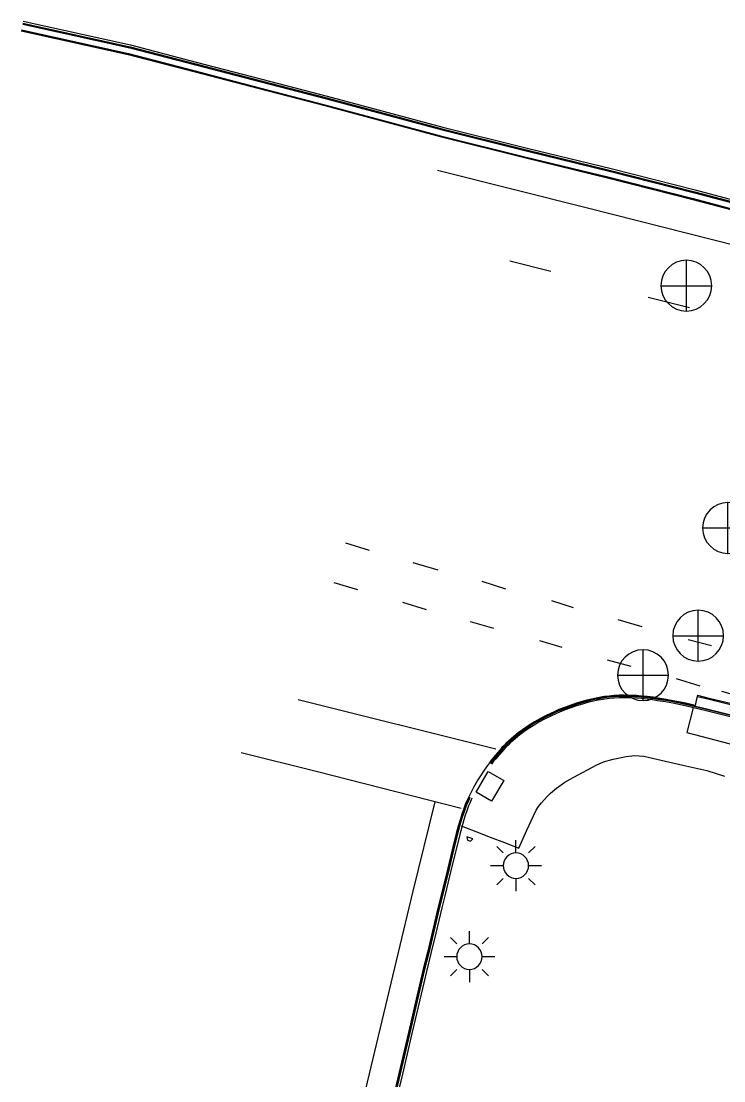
# Model space of a CAD drawing. Header units: metres. Extents: x 585772 to 587013, y 4140825 to 4141582.
# Drawn here: x 585774.3 to 585810.6, y 4140919.4 to 4140974.2 of the extents above; entities that cross this region are included whole.
import ezdxf

# ---------------------------------------------------------------- set-up
doc = ezdxf.new("R2010")
doc.units = ezdxf.units.M
doc.header["$MEASUREMENT"] = 0
for name, color, linetype, lineweight in [('BACK_OF_CURB', 5, 'Continuous', 30), ('BOTTOM_OF_CURB', 3, 'Continuous', 30), ('FOOT_PATH', 2, 'Continuous', 30), ('GUTTER', 30, 'Continuous', 30), ('LIGHT_POLE', 5, 'Continuous', 30), ('MANHOLE', 30, 'Continuous', 30), ('PAINT_STRIPE', 4, 'Continuous', 30), ('SIGN_BOARD', 2, 'Continuous', 30), ('TOP_OF_CURB', 1, 'Continuous', 30)]:
    doc.layers.add(name, color=color, linetype=linetype, lineweight=lineweight)
doc.layers.add('HARD_SURFACE', color=71, linetype='Continuous', lineweight=30, true_color=0xbcff40)
doc.layers.add('PAVED_ROAD', color=140, linetype='Continuous', lineweight=30, true_color=0x38a9ff)

# ---------------------------------------------------------------- blocks, each defined once
blk = doc.blocks.new('SYM205')
at = {"color": 0, "linetype": 'ByBlock', "lineweight": -2}
for p, q in [((0, 0.25), (0, 0.5)), ((-0.25, 0.25), (-0.375, 0.375)), ((0.25, 0.25), (0.375, 0.375)), ((0.25, 0), (0.5, 0)), ((-0.25, -0.25), (-0.375, -0.375)), ((0, -0.25), (0, -0.5)), ((0.25, -0.25), (0.375, -0.375))]:
    blk.add_line(p, q, dxfattribs=at)
at = {"color": 0, "linetype": 'ByBlock', "lineweight": -2, "flags": 128}
blk.add_lwpolyline([(-0.5, 0), (-0.25, 0, 1), (0.25, 0, 1), (-0.25, 0)], format="xyb", dxfattribs=at)
blk = doc.blocks.new('SYM205_1')
at = {"layer": 'LIGHT_POLE', "xscale": 26.246667, "yscale": 26.246667, "zscale": 26.246667}
blk.add_blockref('SYM205', (0, 0), dxfattribs=at)
blk = doc.blocks.new('SYM003')
at = {"layer": 'LIGHT_POLE', "xscale": 0.5, "yscale": 0.5, "zscale": 0.5}
blk.add_blockref('SYM205_1', (0, 0), dxfattribs=at)
blk = doc.blocks.new('SYM203')
at = {"color": 0, "linetype": 'ByBlock', "lineweight": -2}
blk.add_line((-0.5, 0), (0.5, 0), dxfattribs=at)
at = {"color": 0, "linetype": 'ByBlock', "lineweight": -2, "flags": 128}
blk.add_lwpolyline([(0, -0.5, 1), (0, 0.5, 1), (0, -0.5), (0, 0.5)], format="xyb", dxfattribs=at)
blk = doc.blocks.new('SYM203_1')
at = {"layer": 'MANHOLE', "xscale": 26.246667, "yscale": 26.246667, "zscale": 26.246667}
blk.add_blockref('SYM203', (0, 0), dxfattribs=at)
blk = doc.blocks.new('SYM004')
at = {"layer": 'MANHOLE', "xscale": 0.5, "yscale": 0.5, "zscale": 0.5}
blk.add_blockref('SYM203_1', (0, 0), dxfattribs=at)
blk = doc.blocks.new('SYM207')
at = {"layer": 'SIGN_BOARD'}
blk.add_3dface([(-1.322683, 1.213682), (-1.067804, -0.602562), (0.487143, -1.125157), (1.787212, 0.168493)], dxfattribs=at)
blk = doc.blocks.new('SYM008')
at = {"layer": 'SIGN_BOARD', "xscale": 0.5, "yscale": 0.5, "zscale": 0.5}
blk.add_blockref('SYM207', (0, 0), dxfattribs=at)

msp = doc.modelspace()

# ---------------------------------------------------------------- linework, layer by layer
at = {"layer": 'BACK_OF_CURB'}
for points in [[(585774.43651, 4140974.170475, -18.858), (585779.974421, 4140972.941306, -18.848033), (585783.360205, 4140972.060621, -18.84563), (585786.74337, 4140971.180617, -18.843924), (585790.127087, 4140970.30047, -18.846019), (585796.090238, 4140968.700972, -18.8559), (585800.438929, 4140967.613335, -18.861664), (585804.791853, 4140966.556409, -18.863748), (585809.123952, 4140965.455281, -18.862712), (585813.441486, 4140964.307142, -18.861123)], [(585811.20991, 4140938.173581, -18.352029), (585809.695569, 4140938.549961, -18.317172), (585808.604453, 4140938.808494, -18.314), (585807.964039, 4140938.941582, -18.316), (585807.595309, 4140939.010283, -18.315), (585807.180898, 4140939.0714, -18.314), (585806.924346, 4140939.11643, -18.314), (585806.63377, 4140939.154993, -18.312), (585806.343294, 4140939.180327, -18.307), (585806.091367, 4140939.198956, -18.305), (585805.763853, 4140939.210925, -18.3), (585805.460967, 4140939.221374, -18.294), (585805.215741, 4140939.217954, -18.288066), (585804.931145, 4140939.203124, -18.280253), (585804.690348, 4140939.179129, -18.278), (585804.450712, 4140939.151925, -18.279), (585804.367075, 4140939.138799, -18.278), (585804.119227, 4140939.089832, -18.278), (585803.94821, 4140939.056814, -18.277), (585803.798404, 4140939.025652, -18.277), (585803.567386, 4140938.97045, -18.281), (585803.304414, 4140938.896131, -18.283), (585802.985521, 4140938.796247, -18.282), (585802.412147, 4140938.593646, -18.275607), (585802.124868, 4140938.484937, -18.271899), (585801.961762, 4140938.414899, -18.266092), (585801.672977, 4140938.276669, -18.256), (585801.484704, 4140938.187628, -18.251), (585801.383286, 4140938.136687, -18.248), (585801.052613, 4140937.952898, -18.246), (585800.886185, 4140937.859385, -18.245), (585800.67021, 4140937.725707, -18.243), (585800.50397, 4140937.616246, -18.242), (585800.279302, 4140937.459759, -18.239), (585800.071953, 4140937.304178, -18.235), (585799.849822, 4140937.120726, -18.235), (585799.707059, 4140937.001331, -18.235965), (585799.577281, 4140936.887724, -18.234741), (585799.461736, 4140936.776574, -18.238), (585799.343531, 4140936.662158, -18.245), (585799.235806, 4140936.555842, -18.25), (585799.132933, 4140936.43381, -18.256), (585799.011443, 4140936.294258, -18.263), (585798.899283, 4140936.15811, -18.27), (585798.827934, 4140936.072551, -18.274), (585798.71548, 4140935.937842, -18.28), (585798.603281, 4140935.785954, -18.288)], [(585797.598047, 4140934.026942, -18.266905), (585797.484737, 4140933.772978, -18.244116), (585797.426199, 4140933.631529, -18.230341), (585797.371959, 4140933.492201, -18.218471), (585797.314456, 4140933.335841, -18.205742), (585797.250923, 4140933.150249, -18.187151), (585797.178026, 4140932.907648, -18.156847), (585797.067049, 4140932.542352, -18.135), (585796.9661, 4140932.158725, -18.13), (585796.7651, 4140931.317131, -18.119), (585796.527266, 4140930.368287, -18.102), (585796.194764, 4140928.986363, -18.079511), (585796.040422, 4140928.375681, -18.072232), (585795.726916, 4140927.056809, -18.064), (585795.478351, 4140926.010614, -18.059), (585795.250403, 4140925.087011, -18.05549), (585794.904681, 4140923.615226, -18.044604), (585794.498314, 4140921.884684, -18.029747), (585794.004157, 4140919.769409, -18.015201), (585793.65619, 4140918.307093, -18.005682)]]:
    msp.add_polyline3d(points, dxfattribs=at)
at = {"layer": 'BOTTOM_OF_CURB'}
for points in [[(585774.404008, 4140974.024039, -18.988), (585779.939278, 4140972.795456, -18.978033), (585783.322444, 4140971.915452, -18.97563), (585786.70561, 4140971.035448, -18.973924), (585790.088776, 4140970.155443, -18.976019), (585796.052607, 4140968.555763, -18.9859), (585800.403035, 4140967.467693, -18.991664), (585804.75568, 4140966.410834, -18.993748), (585809.0862, 4140965.310107, -18.992712), (585813.403585, 4140964.162007, -18.991123)], [(585798.522847, 4140935.84537, -18.317), (585798.63681, 4140935.999647, -18.322), (585798.75115, 4140936.136615, -18.325), (585798.82229, 4140936.221925, -18.328), (585798.935126, 4140936.358893, -18.331), (585799.056988, 4140936.498871, -18.335), (585799.162301, 4140936.623798, -18.338), (585799.273632, 4140936.733673, -18.339), (585799.392297, 4140936.848535, -18.341), (585799.509646, 4140936.96142, -18.343), (585799.64204, 4140937.077317, -18.346), (585799.785905, 4140937.197634, -18.349), (585800.010072, 4140937.382767, -18.351), (585800.220698, 4140937.540807, -18.356), (585800.447886, 4140937.699048, -18.36), (585800.616387, 4140937.809999, -18.361), (585800.835355, 4140937.945529, -18.366), (585801.003829, 4140938.040192, -18.367), (585801.336533, 4140938.225109, -18.371), (585801.440879, 4140938.277521, -18.373), (585801.630012, 4140938.366969, -18.377), (585801.920429, 4140938.50598, -18.382), (585802.087426, 4140938.577689, -18.383), (585802.377789, 4140938.687565, -18.387), (585802.953908, 4140938.891135, -18.396), (585803.275865, 4140938.99198, -18.399648), (585803.542157, 4140939.067237, -18.4), (585803.776596, 4140939.123257, -18.399), (585803.928548, 4140939.154865, -18.401), (585804.100057, 4140939.187978, -18.402), (585804.349625, 4140939.237285, -18.407), (585804.437314, 4140939.251046, -18.408), (585804.679749, 4140939.278569, -18.407748), (585804.923581, 4140939.302866, -18.409647), (585805.21244, 4140939.317917, -18.411), (585805.461995, 4140939.321398, -18.41045), (585805.767403, 4140939.310862, -18.413), (585806.096882, 4140939.298821, -18.415), (585806.351326, 4140939.280007, -18.417), (585806.644698, 4140939.254419, -18.419), (585806.939575, 4140939.215285, -18.421532), (585807.19684, 4140939.170131, -18.421), (585807.611768, 4140939.108938, -18.424), (585807.983373, 4140939.039701, -18.427), (585808.626159, 4140938.90612, -18.437), (585809.719158, 4140938.647141, -18.456), (585811.234256, 4140938.270573, -18.485745)], [(585797.448131, 4140934.093095, -18.294), (585797.340185, 4140933.847474, -18.293), (585797.274364, 4140933.693197, -18.292), (585797.218699, 4140933.550208, -18.292), (585797.160024, 4140933.390663, -18.291), (585797.094885, 4140933.20038, -18.29), (585797.021166, 4140932.955042, -18.289), (585796.909365, 4140932.587034, -18.285), (585796.807155, 4140932.198613, -18.28), (585796.605932, 4140931.356086, -18.269), (585796.368131, 4140930.407375, -18.252), (585796.035666, 4140929.025606, -18.229511), (585795.881269, 4140928.414706, -18.222232), (585795.567493, 4140927.094695, -18.214), (585795.31909, 4140926.049185, -18.209), (585795.091092, 4140925.12538, -18.20549), (585794.745158, 4140923.652691, -18.194604), (585794.338768, 4140921.922053, -18.179747), (585793.844666, 4140919.807015, -18.165201), (585793.496616, 4140918.344344, -18.155682)]]:
    msp.add_polyline3d(points, dxfattribs=at)
at = {"layer": 'FOOT_PATH'}
for points in [[(585809.025286, 4140938.70878, -18.315223), (585808.686996, 4140937.429783, -18.305286), (585810.852172, 4140936.866689, -18.328053), (585816.379588, 4140935.242917, -18.394279), (585818.274694, 4140934.662041, -18.417296), (585822.153612, 4140933.361121, -18.466511), (585829.080324, 4140931.259985, -18.559), (585833.310039, 4140929.879397, -18.608), (585842.184778, 4140927.109396, -18.68), (585848.012732, 4140925.209448, -18.655), (585852.391636, 4140923.797598, -18.622236), (585862.006147, 4140920.755942, -18.559463), (585870.221631, 4140918.147548, -18.507298), (585879.682543, 4140915.117615, -18.452666), (585889.889905, 4140911.862795, -18.392945), (585904.64993, 4140907.224992, -18.300933), (585912.53133, 4140904.876484, -18.202647)], [(585797.048437, 4140932.608566, -18.128), (585797.788587, 4140932.318181, -18.124), (585798.528738, 4140932.027797, -18.123435), (585799.268888, 4140931.737412, -18.123633), (585800.009039, 4140931.447028, -18.127903), (585800.437917, 4140932.381767, -18.140311), (585800.775489, 4140933.127485, -18.153), (585800.913733, 4140933.417923, -18.159), (585801.033546, 4140933.597718, -18.162), (585801.181007, 4140933.786733, -18.165), (585801.471321, 4140934.114052, -18.171), (585801.646431, 4140934.289236, -18.176), (585801.959786, 4140934.552013, -18.186), (585802.390361, 4140934.853112, -18.202), (585802.66685, 4140935.009856, -18.211), (585802.860393, 4140935.120499, -18.215593), (585804.017041, 4140935.73451, -18.240742), (585804.396062, 4140935.903933, -18.24758), (585804.879919, 4140936.049151, -18.252097), (585805.557318, 4140936.186303, -18.253), (585805.984725, 4140936.234709, -18.254), (585806.468582, 4140936.202438, -18.255), (585807.139765, 4140936.047303, -18.254561), (585807.810948, 4140935.892167, -18.258113), (585808.482132, 4140935.737032, -18.265478), (585809.714933, 4140935.468342, -18.279944), (585810.639464, 4140935.179575, -18.29401)]]:
    msp.add_polyline3d(points, dxfattribs=at)
at = {"layer": 'GUTTER'}
for points in [[(585774.337035, 4140973.722302, -18.953), (585779.866866, 4140972.494927, -18.963), (585783.244638, 4140971.616325, -18.966), (585786.627803, 4140970.736321, -18.969), (585790.009834, 4140969.856612, -18.972), (585795.975068, 4140968.256556, -18.979106), (585800.329073, 4140967.16759, -18.981), (585804.681143, 4140966.110871, -18.983), (585809.008412, 4140965.010971, -18.980876), (585813.32549, 4140963.862953, -18.974)], [(585809.238367, 4140939.284387, -18.448), (585809.83928, 4140939.142005, -18.453395), (585811.358232, 4140938.764479, -18.47387)]]:
    msp.add_polyline3d(points, dxfattribs=at)
at = {"layer": 'HARD_SURFACE'}
msp.add_3dface([(585799.241628, 4140934.941606, -18.253087), (585798.610092, 4140933.873112, -18.251691), (585797.808491, 4140934.3469, -18.251413), (585798.440027, 4140935.415395, -18.252809)], dxfattribs=at)
at = {"layer": 'PAINT_STRIPE', "extrusion": (-0.0044388556254601, 0.0011186605549176, 0.9999895225247609), "elevation": 2013.244188, "flags": 128}
msp.add_lwpolyline([(585793.69247, 4140962.12227), (585795.810767, 4140961.588431)], dxfattribs=at)
at = {"layer": 'PAINT_STRIPE', "extrusion": (-0.0004438901669206, 0.0001118672158757, 0.9999998952236172), "elevation": 184.425825, "flags": 128}
msp.add_lwpolyline([(585806.635938, 4140959.927423), (585808.754212, 4140959.393585)], dxfattribs=at)
at = {"layer": 'PAINT_STRIPE', "extrusion": (-0.0029959062746649, 0.0009161381621462, 0.9999950926061894), "elevation": 2020.208718, "flags": 128}
msp.add_lwpolyline([(585788.389575, 4140947.113012), (585789.610555, 4140946.739642)], dxfattribs=at)
at = {"layer": 'PAINT_STRIPE', "extrusion": (-0.0050688220382623, 0.0014483470883742, 0.9999861045703864), "elevation": 3009.757302, "flags": 128}
msp.add_lwpolyline([(585786.9318, 4140946.185935), (585788.208552, 4140945.821125)], dxfattribs=at)
at = {"layer": 'PAINT_STRIPE', "extrusion": (-0.0067406547360334, 0.0020612697712723, 0.9999751570617439), "elevation": 4568.495272, "flags": 128}
msp.add_lwpolyline([(585777.038385, 4140944.562084), (585778.259391, 4140944.188714)], dxfattribs=at)
at = {"layer": 'PAINT_STRIPE', "extrusion": (-0.0067192763570576, 0.0020862224898392, 0.9999752491941791), "elevation": 4684.337134, "flags": 128}
msp.add_lwpolyline([(585784.763757, 4140944.475027), (585785.985422, 4140944.09573)], dxfattribs=at)
at = {"layer": 'PAINT_STRIPE', "extrusion": (-0.0059917243393307, 0.0018322493501116, 0.9999803708582287), "elevation": 4058.85633, "flags": 128}
msp.add_lwpolyline([(585783.390151, 4140943.666183), (585784.611151, 4140943.292813)], dxfattribs=at)
at = {"layer": 'PAINT_STRIPE', "extrusion": (-0.0016069844498404, 0.0005321263865113, 0.999998567220217), "elevation": 1243.689512, "flags": 128}
msp.add_lwpolyline([(585800.90994, 4140944.175905), (585802.031526, 4140943.804511)], dxfattribs=at)
at = {"layer": 'PAINT_STRIPE', "extrusion": (-0.0038333406851728, 0.0011269664345261, 0.9999920176910649), "elevation": 2402.697665, "flags": 128}
msp.add_lwpolyline([(585793.137467, 4140943.086758), (585794.338047, 4140942.733802)], dxfattribs=at)
at = {"layer": 'PAINT_STRIPE', "extrusion": (0.0029987132849243, -0.0008736763504462, 0.9999951221922383), "elevation": -1879.625404, "flags": 128}
msp.add_lwpolyline([(585803.800546, 4140942.821463), (585802.571009, 4140943.179687)], dxfattribs=at)
at = {"layer": 'PAINT_STRIPE', "extrusion": (-0.0071449148711643, 0.0021705420103297, 0.9999721190807598), "elevation": 4784.161632, "flags": 128}
msp.add_lwpolyline([(585785.994936, 4140941.549102), (585787.148149, 4140941.198779)], dxfattribs=at)
at = {"layer": 'PAINT_STRIPE', "extrusion": (0.006942307323663, -0.0018420416334967, 0.9999742052931389), "elevation": -3579.369128, "flags": 128}
msp.add_lwpolyline([(585794.764015, 4140942.667364), (585795.975148, 4140942.346015)], dxfattribs=at)
at = {"layer": 'PAINT_STRIPE', "extrusion": (-0.0007671042613277, 0.0002052267497445, 0.999999684716467), "elevation": 382.021717, "flags": 128}
msp.add_lwpolyline([(585804.391832, 4140941.192201), (585805.608363, 4140940.866738)], dxfattribs=at)
at = {"layer": 'PAINT_STRIPE', "extrusion": (0.0022505497299792, -0.0006969093372709, 0.9999972246677931), "elevation": -1585.886486, "flags": 128}
msp.add_lwpolyline([(585806.703625, 4140940.115446), (585807.919995, 4140939.738784)], dxfattribs=at)
at = {"layer": 'PAINT_STRIPE', "extrusion": (-0.0097828558344327, 0.0024357501678733, 0.9999491801350918), "elevation": 4337.157437, "flags": 128}
msp.add_lwpolyline([(585770.611637, 4140938.289205), (585760.408815, 4140940.82939)], dxfattribs=at)
at = {"layer": 'PAINT_STRIPE', "extrusion": (0.0136121724221843, 0.0980233538653963, 0.9950910163693208), "elevation": 413863.952608, "flags": 128}
msp.add_lwpolyline([(-10657.314955, -4161621.252176), (-10649.624618, -4161622.124856), (-10645.660485, -4161622.545576)], dxfattribs=at)
at = {"layer": 'PAINT_STRIPE'}
for points in [[(585920.74505, 4140934.761086, -18.678), (585910.367423, 4140937.393328, -18.707705), (585903.135344, 4140939.239997, -18.72787), (585895.903266, 4140941.086667, -18.744463), (585888.671188, 4140942.933336, -18.756745), (585878.976543, 4140945.403165, -18.774598), (585871.867648, 4140947.214327, -18.791), (585864.758753, 4140949.025489, -18.812), (585857.649858, 4140950.836651, -18.829), (585850.417569, 4140952.642882, -18.846), (585843.185281, 4140954.449114, -18.858682), (585835.791795, 4140956.341494, -18.872), (585828.398309, 4140958.233875, -18.881383), (585819.048791, 4140960.594413, -18.888), (585811.307549, 4140962.550272, -18.895375), (585803.566308, 4140964.506132, -18.9065), (585795.825066, 4140966.461991, -18.915)], [(585913.859097, 4140910.626164, -18.378), (585901.970732, 4140913.929448, -18.384), (585893.197288, 4140916.384656, -18.455), (585884.423845, 4140918.839863, -18.516465), (585875.828337, 4140921.244601, -18.574683), (585867.232829, 4140923.649338, -18.629097), (585858.711294, 4140926.032321, -18.681451), (585850.189758, 4140928.415304, -18.738), (585841.668222, 4140930.798286, -18.793), (585833.146687, 4140933.181269, -18.736), (585824.625151, 4140935.564252, -18.648), (585817.558816, 4140937.553306, -18.550162), (585810.492481, 4140939.54236, -18.454)], [(585795.686585, 4140933.843428, -18.303), (585794.526976, 4140929.170216, -18.271438), (585792.100633, 4140918.994795, -18.206895), (585789.543896, 4140907.453089, -18.134705), (585787.530216, 4140897.824356, -18.078045), (585785.516537, 4140888.195622, -18.026035), (585784.6068, 4140883.611761, -18.005)]]:
    msp.add_polyline3d(points, dxfattribs=at)
at = {"layer": 'PAVED_ROAD'}
for points in [[(585774.326948, 4140973.676853, -18.962), (585779.855958, 4140972.449659, -18.976032), (585783.232918, 4140971.571269, -18.982), (585786.616084, 4140970.691265, -18.983), (585789.997944, 4140969.8116, -18.985), (585795.963388, 4140968.211487, -18.985131), (585800.317933, 4140967.122387, -18.983), (585804.669916, 4140966.065689, -18.977998), (585808.996695, 4140964.965914, -18.975001), (585813.313727, 4140963.817907, -18.967)], [(585811.370647, 4140938.813939, -18.467444), (585809.851309, 4140939.191561, -18.449), (585809.250125, 4140939.334008, -18.445), (585809.243686, 4140939.334883, -18.445), (585809.237247, 4140939.335758, -18.445), (585809.179926, 4140939.07816, -18.444), (585809.122605, 4140938.820561, -18.442), (585808.632933, 4140938.936585, -18.441), (585807.989407, 4140939.070321, -18.442), (585807.616905, 4140939.139724, -18.441), (585807.201814, 4140939.200942, -18.441), (585806.944327, 4140939.246135, -18.441), (585806.648108, 4140939.285447, -18.441), (585806.353832, 4140939.311113, -18.442), (585806.098603, 4140939.329986, -18.44), (585805.76851, 4140939.342049, -18.437), (585805.462315, 4140939.352612, -18.434), (585805.21141, 4140939.349113, -18.434), (585804.921221, 4140939.333992, -18.433), (585804.676442, 4140939.3096, -18.433), (585804.433133, 4140939.281979, -18.431), (585804.34418, 4140939.268019, -18.43), (585804.094075, 4140939.218606, -18.429), (585803.922412, 4140939.185463, -18.428), (585803.76979, 4140939.153716, -18.427), (585803.534283, 4140939.097441, -18.425), (585803.266956, 4140939.021891, -18.422), (585802.944042, 4140938.920747, -18.415), (585802.367067, 4140938.716874, -18.403), (585802.075741, 4140938.606634, -18.398), (585801.907531, 4140938.534403, -18.396), (585801.616604, 4140938.395149, -18.392), (585801.427202, 4140938.305573, -18.389), (585801.321943, 4140938.252703, -18.387), (585800.988606, 4140938.067433, -18.383), (585800.819493, 4140937.972412, -18.38), (585800.599591, 4140937.836304, -18.377), (585800.430384, 4140937.724888, -18.374), (585800.202409, 4140937.566099, -18.37), (585799.99076, 4140937.407292, -18.366), (585799.765959, 4140937.221634, -18.362), (585799.62175, 4140937.101029, -18.359), (585799.48854, 4140936.984419, -18.356), (585799.370628, 4140936.870991, -18.352), (585799.251819, 4140936.755991, -18.349), (585799.139363, 4140936.645005, -18.346), (585799.033288, 4140936.519175, -18.343), (585798.91131, 4140936.379063, -18.34), (585798.798264, 4140936.241839, -18.336), (585798.727189, 4140936.156608, -18.335), (585798.61226, 4140936.018935, -18.332), (585798.497746, 4140935.863912, -18.33), (585798.345489, 4140935.64963, -18.327), (585798.193233, 4140935.435348, -18.324), (585798.03008, 4140935.18489, -18.32), (585797.902964, 4140934.979008, -18.317), (585797.672483, 4140934.578022, -18.31), (585797.549918, 4140934.340124, -18.306), (585797.427354, 4140934.102226, -18.302), (585797.319359, 4140933.856493, -18.299), (585797.253348, 4140933.701768, -18.296), (585797.197473, 4140933.558242, -18.295), (585797.138636, 4140933.398256, -18.293), (585797.073275, 4140933.207323, -18.291), (585796.999442, 4140932.961606, -18.29), (585796.887527, 4140932.593222, -18.287), (585796.785142, 4140932.204137, -18.283), (585796.583888, 4140931.361481, -18.276), (585796.346092, 4140930.412788, -18.267), (585796.013632, 4140929.031041, -18.251), (585795.859228, 4140928.420111, -18.244), (585795.545414, 4140927.099943, -18.232756), (585795.297034, 4140926.054527, -18.227), (585795.069029, 4140925.130694, -18.222407), (585794.723065, 4140923.65788, -18.2118), (585794.316672, 4140921.927228, -18.195), (585793.822578, 4140919.812223, -18.177501), (585793.474516, 4140918.349503, -18.169555)]]:
    msp.add_polyline3d(points, dxfattribs=at)
at = {"layer": 'TOP_OF_CURB'}
for points in [[(585774.415331, 4140974.075056, -18.858), (585779.951522, 4140972.846268, -18.848033), (585783.335599, 4140971.966027, -18.84563), (585786.718765, 4140971.086023, -18.843924), (585790.102123, 4140970.205968, -18.846019), (585796.065717, 4140968.606352, -18.8559), (585800.41554, 4140967.518433, -18.861664), (585804.768282, 4140966.46155, -18.863748), (585809.099352, 4140965.360684, -18.862712), (585813.416789, 4140964.21257, -18.861123)], [(585811.226589, 4140938.240026, -18.352029), (585809.711729, 4140938.616535, -18.317172), (585808.619323, 4140938.875373, -18.314), (585807.977284, 4140939.008799, -18.316), (585807.606585, 4140939.077867, -18.315), (585807.191819, 4140939.139036, -18.314), (585806.934779, 4140939.184151, -18.314), (585806.641256, 4140939.223105, -18.312), (585806.348796, 4140939.248613, -18.307), (585806.095145, 4140939.267369, -18.305), (585805.766284, 4140939.279387, -18.3), (585805.461671, 4140939.289896, -18.294), (585805.21348, 4140939.286434, -18.288066), (585804.925964, 4140939.271453, -18.280253), (585804.683087, 4140939.247251, -18.278), (585804.441534, 4140939.219828, -18.279), (585804.355121, 4140939.206267, -18.278), (585804.106095, 4140939.157067, -18.278), (585803.93474, 4140939.123984, -18.277), (585803.783464, 4140939.092517, -18.277), (585803.550102, 4140939.036755, -18.281), (585803.284856, 4140938.961793, -18.283), (585802.963864, 4140938.861251, -18.282), (585802.38861, 4140938.657985, -18.275607), (585802.099218, 4140938.548478, -18.271899), (585801.933447, 4140938.477294, -18.266092), (585801.643544, 4140938.33853, -18.256), (585801.454681, 4140938.249209, -18.251), (585801.351257, 4140938.197261, -18.248), (585801.019193, 4140938.012699, -18.246), (585800.851364, 4140937.918398, -18.245), (585800.633338, 4140937.783452, -18.243), (585800.46555, 4140937.67297, -18.242), (585800.239155, 4140937.515281, -18.239), (585800.029561, 4140937.358016, -18.235), (585799.806035, 4140937.173412, -18.235), (585799.662517, 4140937.053385, -18.235965), (585799.530947, 4140936.93821, -18.234741), (585799.414167, 4140936.825871, -18.238), (585799.295646, 4140936.71115, -18.245), (585799.185451, 4140936.602396, -18.25), (585799.080907, 4140936.47838, -18.256), (585798.959161, 4140936.338537, -18.263), (585798.846539, 4140936.201827, -18.27), (585798.775333, 4140936.116439, -18.274), (585798.661587, 4140935.980182, -18.28), (585798.548179, 4140935.826657, -18.288)], [(585797.490713, 4140934.07483, -18.266905), (585797.37675, 4140933.819402, -18.244116), (585797.317125, 4140933.675325, -18.230341), (585797.262032, 4140933.533807, -18.218471), (585797.203689, 4140933.375163, -18.205742), (585797.139004, 4140933.186206, -18.187151), (585797.065517, 4140932.941642, -18.156847), (585796.953949, 4140932.574401, -18.135), (585796.852095, 4140932.187335, -18.13), (585796.650935, 4140931.345072, -18.119), (585796.413125, 4140930.396323, -18.102), (585796.08065, 4140929.01451, -18.079511), (585795.926269, 4140928.403672, -18.072232), (585795.612569, 4140927.083983, -18.064), (585795.36412, 4140926.038279, -18.059), (585795.136136, 4140925.114531, -18.05549), (585794.790262, 4140923.642098, -18.044604), (585794.383878, 4140921.911487, -18.029747), (585793.889761, 4140919.796382, -18.015201), (585793.541734, 4140918.333812, -18.005682)]]:
    msp.add_polyline3d(points, dxfattribs=at)

# ---------------------------------------------------------------- block references
at = {"layer": 'LIGHT_POLE', "xscale": 0.2, "yscale": 0.2, "zscale": 0.2}
for p in [(585799.8683, 4140930.5487, -18.1087), (585797.4669, 4140925.8483, -17.9978)]:
    msp.add_blockref('SYM003', p, dxfattribs=at)
at = {"layer": 'MANHOLE', "xscale": 0.2, "yscale": 0.2, "zscale": 0.2}
for p in [(585808.665, 4140960.508, -18.809), (585810.814, 4140947.994, -18.473), (585809.275, 4140942.429, -18.435), (585806.431, 4140940.389, -18.443)]:
    msp.add_blockref('SYM004', p, dxfattribs=at)
at = {"layer": 'SIGN_BOARD', "xscale": 0.2, "yscale": 0.2, "zscale": 0.2}
msp.add_blockref('SYM008', (585797.4698, 4140931.9231, -18.1296), dxfattribs=at)

doc.saveas('drawing.dxf')
